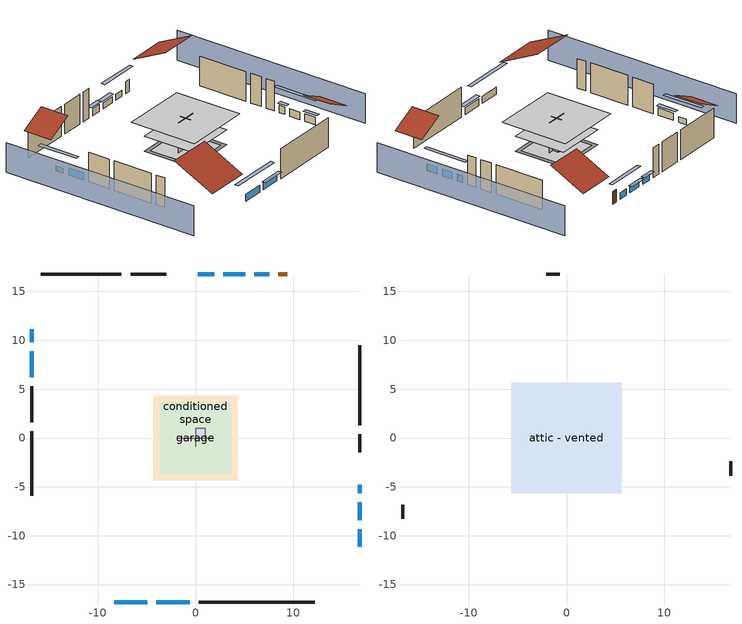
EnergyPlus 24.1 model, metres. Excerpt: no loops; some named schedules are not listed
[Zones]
air source heat pump airloop ret air zone
 floor adiabatic (AdiabaticConst): 0,0 0,1 1,1 1,0 z0
 wall adiabatic (AdiabaticConst): 0,1 0,0 1,0 1,1 0,1 z0:1
 ceiling adiabatic (AdiabaticConst): 1,0 1,1 0,1 0,0 z1
conditioned space
 floor to garage (Floor1 construction): -3.66,-3.66 -3.66,3.66 3.66,3.66 3.66,-3.66 z0
 floor adiabatic (AdiabaticFloorConstruction): -4.31,-4.31 -4.31,4.31 4.31,4.31 4.31,-4.31 z2.44
 floor foundation (Slab2 construction): -4.31,-4.31 -4.31,4.31 4.31,4.31 4.31,-4.31 z0
 wall outside (AdiabaticWallConstruction 1): 9.41,16.79 8.49,16.79 z0:2.03
 wall outside (AdiabaticWallConstruction): -8.34,-16.79 -4.93,-16.79 / -4,-16.79 -0.59,-16.79 z0:1.16; 16.79,-11.12 16.79,-9.32 / -16.79,8.88 -16.79,6.2 / 16.79,-8.4 16.79,-6.6 z0:1.22; -16.79,11.13 -16.79,9.81 z0:0.85; 7.57,16.79 6.03,16.79 z0:1.04; 5.1,16.79 2.86,16.79 z0:1.01; 1.93,16.79 0.23,16.79 z0:1.13; 16.79,-5.67 16.79,-4.77 z0:1.19
 wall outside (Wall3 construction): 0.34,-16.79 12.21,-16.79 z0:4.88
 wall outside (Wall4 construction): -16.79,0.69 -16.79,-5.91 z0:4.88
 wall outside (Wall7 construction): -7.58,16.79 -15.86,16.79 z0:4.88
 wall outside (Wall8 construction): 16.79,1.29 16.79,9.5 z0:4.88
 wall to garage (Wall5 construction): 1.83,0 -1.83,0 z0:4.88
 wall to garage (Wall6 construction): 0,0.91 0,-0.91 z0:4.88
 window (WindowConstruction): -8.34,-16.79 -4.93,-16.79 z0:1.16
 window (WindowConstruction 9): 16.79,-11.12 16.79,-9.33 z0:1.22
 window (WindowConstruction 1): -4,-16.79 -0.59,-16.79 z0:1.16
 window (WindowConstruction 2): -16.79,11.12 -16.79,9.81 z0:0.85
 window (WindowConstruction 3): -16.79,8.88 -16.79,6.2 z0:1.22
 window (WindowConstruction 4): 7.57,16.79 6.03,16.79 z0:1.04
 window (WindowConstruction 5): 5.1,16.79 2.86,16.79 z0:1.01
 window (WindowConstruction 6): 1.93,16.79 0.23,16.79 z0:1.13
 window (WindowConstruction 7): 16.79,-8.4 16.79,-6.6 z0:1.22
 window (WindowConstruction 8): 16.79,-5.67 16.79,-4.77 z0:1.19
 door (Door): 9.41,16.79 8.49,16.79 z0:2.03
 ceiling adiabatic (AdiabaticFloorConstruction): 4.31,-4.31 4.31,4.31 -4.31,4.31 -4.31,-4.31 z2.44
garage
 floor foundation (Slab1 construction): -3.66,-3.66 -3.66,3.66 3.66,3.66 3.66,-3.66 z0
 wall outside (Wall1 construction): -16.79,5.27 -16.79,1.62 z0:4.88
 wall outside (Wall12 construction): 16.79,-1.47 16.79,0.36 z0:4.88
 wall outside (Wall2 construction): -3,16.79 -6.65,16.79 z0:4.88
attic - vented
 floor to conditioned space (Floor2 construction Reversed): -5.66,-5.66 -5.66,5.66 5.66,5.66 5.66,-5.66 z4.88
 wall outside (Wall10 construction): 16.79,-3.84 16.79,-2.4 z0:4.88
 wall outside (Wall11 construction): -0.7,16.79 -2.07,16.79 z0:4.88
 wall outside (Wall9 construction): -16.79,-6.84 -16.79,-8.28 z0:4.88
 roof outside (Roof1 construction): -9.27,-16.79,4.88 -9.27,-10.06,8.24 -16.79,-10.06,8.24 -16.79,-16.79,4.88
 roof outside (Roof2 construction): -16.79,12.05,4.88 -12.55,12.05,7 -12.55,16.79,7 -16.79,16.79,4.88
 roof outside (Roof3 construction): 16.79,-12.05,4.88 12.55,-12.05,7 12.55,-16.79,7 16.79,-16.79,4.88
 roof outside (Roof4 construction): 10.34,16.79,4.88 10.34,11.02,7.76 16.79,11.02,7.76 16.79,16.79,4.88
shading: -21.36,16.79 -21.36,-16.79 / 21.36,-16.79 21.36,16.79 z0:4.88; -2.19,-16.79 -11.08,-16.79 -11.08,-17.4 -2.19,-17.4 z3.9; 16.79,-9.02 16.79,-11.43 17.4,-11.43 17.4,-9.02 z1.52; -0.29,-16.79 -4.31,-16.79 -4.31,-17.4 -0.29,-17.4 z1.46; -16.79,7.06 -16.79,13.87 -17.4,13.87 -17.4,7.06 z3.6; -16.79,5.9 -16.79,9.18 -17.4,9.18 -17.4,5.9 z1.52; 3.29,16.79 10.31,16.79 10.31,17.4 3.29,17.4 z3.78; 2.55,16.79 5.41,16.79 5.41,17.4 2.55,17.4 z1.31; -0.07,16.79 2.23,16.79 2.23,17.4 -0.07,17.4 z1.43; 16.79,-3.85 16.79,-11.14 17.4,-11.14 17.4,-3.85 z3.96; 16.79,-4.47 16.79,-5.97 17.4,-5.97 17.4,-4.47 z1.49
[Building]
Building 1: Terrain=Suburbs
[Site:Location]
Mobile Downtown AP_AL: Latitude {deg}=30.633; Longitude {deg}=-88.067; Time Zone {hr}=-6; Elevation {m}=8
[Site:GroundTemperature:Shallow]
16.2974, 14.9797, 14.8742, 15.4995, 18.0096, 20.5081, 22.6741, 24.0462, 24.1628, 23.0468, 20.936, 18.5142
[Site:WaterMainsTemperature]
Calculation Method=Schedule; Temperature Schedule=mains temperature schedule
[Material] Roughness=Rough; Thermal Absorptance=0.9
Name | Thickness {m} | Conductivity {W/m-K} | Density {kg/m3} | Specific Heat {J/kg-K} | Solar Absorptance | Visible Absorptance
asphalt or fiberglass shingles | 0.00635 | 0.162714 | 1121.4 | 1465.45 | 0.85 | 0.85
brick veneer | 0.1016 | 0.793375 | 1762.2 | 795.53 | 0.85 | 0.85
ceiling loosefill ins | 0.169333 | 0.0480833 | 16.02 | 1046.75 | 0.7 | 0.7
ceiling stud and cavity | 0.1397 | 0.0824711 | 65.682 | 1177.47 | 0.7 | 0.7
concrete 4.0 in. | 0.1016 | 1.803125 | 2242.8 | 837.4 | 0.7 | 0.7
door material | 0.04445 | 0.0612267 | 512.64 | 1214.23 | 0.7 | 0.7
floor covering | 0.0127 | 0.0433444 | 54.468 | 1339.84 | 0.6 | 0.6
floor covering 1 | 0.0127 | 0.0450781 | 54.468 | 1339.84 | 0.9 | 0.9
floor rigid ins; wall rigid ins | 0.512978 | 0.029427 | 32.04 | 1214.23 | 0.7 | 0.7
floor stud and cavity | 0.1397 | 0.923637 | 92.3553 | 1139.71 | 0.7 | 0.7
floor stud and cavity 1 | 0.1397 | 1.75129 | 37.0049 | 1207.88 | 0.7 | 0.7
furniture material conditioned space 1; furniture material garage 1 | 0.1524 | 0.115458 | 640.8 | 1214.23 | 0.6 | 0.6
gypsum board | 0.0127 | 0.160291 | 801 | 837.4 | 0.6 | 0.6
osb sheathing 0.5 in. | 0.0127 | 0.115458 | 512.64 | 1214.23 | 0.6 | 0.6
osb sheathing 0.5 in. 1; osb sheathing 0.5 in. 2; osb sheathing 0.5 in. 3 | 0.0127 | 0.115458 | 512.64 | 1214.23 | 0.7 | 0.7
osb sheathing 0.75 in. | 0.01905 | 0.115458 | 512.64 | 1214.23 | 0.7 | 0.7
roof rigid ins | 0.00281632 | 0.029427 | 32.04 | 1214.23 | 0.7 | 0.7
wall stud and cavity | 0.1397 | 0.447971 | 139.0536 | 1170.24 | 0.6 | 0.6
wall stud and cavity 1 | 0.1397 | 0.0953452 | 139.0536 | 1170.24 | 0.7 | 0.7
wall stud and cavity 2 | 0.1397 | 0.0926261 | 139.0536 | 1170.24 | 0.7 | 0.7
wall stud and cavity 3 | 0.0889 | 0.380278 | 52.3479 | 1209.89 | 0.7 | 0.7
wall stud and cavity 4 | 0.0889 | 0.391764 | 83.0341 | 1211.67 | 0.7 | 0.7
wood siding; wood siding 1 | 0.0254 | 0.102417 | 544.68 | 1172.36 | 0.7 | 0.7
[Material:NoMass]
Adiabatic: Roughness=Rough; Thermal Resistance {m2-K/W}=176.1; Thermal Absorptance=0.9; Solar Absorptance=0.7; Visible Absorptance=0.7
[WindowMaterial:SimpleGlazingSystem]
WindowMaterial: U-Factor {W/m2-K}=1.64662; Solar Heat Gain Coefficient=0.26
[Construction]
AdiabaticConst: Adiabatic
AdiabaticFloorConstruction: floor stud and cavity 1, floor rigid ins, osb sheathing 0.75 in., floor covering
AdiabaticWallConstruction: wood siding, wall rigid ins, wall stud and cavity 3, gypsum board
AdiabaticWallConstruction 1: wood siding 1, wall rigid ins, wall stud and cavity 3, gypsum board
Door: door material
Floor1 construction: floor stud and cavity, osb sheathing 0.75 in., floor covering
Floor2 construction Reversed: gypsum board, ceiling stud and cavity, ceiling loosefill ins
furniture construction conditioned space 1: furniture material conditioned space 1
furniture construction garage 1: furniture material garage 1
PartitionWallConstruction: gypsum board, wall stud and cavity 4, gypsum board
Roof1 construction; Roof2 construction; Roof3 construction; Roof4 construction: asphalt or fiberglass shingles, roof rigid ins, osb sheathing 0.5 in.
Slab1 construction: concrete 4.0 in.
Slab2 construction: concrete 4.0 in., floor covering 1
Wall1 construction; Wall2 construction: brick veneer, osb sheathing 0.5 in. 1, wall stud and cavity
Wall10 construction; Wall11 construction; Wall12 construction; Wall9 construction: brick veneer, osb sheathing 0.5 in. 3, wall stud and cavity
Wall3 construction; Wall4 construction: brick veneer, osb sheathing 0.5 in. 1, wall stud and cavity 1, gypsum board
Wall5 construction: osb sheathing 0.5 in. 2, wall stud and cavity 2, gypsum board
Wall6 construction: osb sheathing 0.5 in. 3, wall stud and cavity 2, gypsum board
Wall7 construction; Wall8 construction: brick veneer, osb sheathing 0.5 in. 3, wall stud and cavity 1, gypsum board
WindowConstruction; WindowConstruction 1; WindowConstruction 2; WindowConstruction 3; WindowConstruction 4; WindowConstruction 5; WindowConstruction 6; WindowConstruction 7; WindowConstruction 8; WindowConstruction 9: WindowMaterial
[Zone] Multiplier=1
Name | Volume {m3} | Part of Total Floor Area
air source heat pump airloop ret air zone | 1 | No
attic - vented | 107.906 | Yes
conditioned space | 493.619 | Yes
garage | 130.484 | Yes
[Space]
Name | Zone | Space Type | Volume {m3}
air source heat pump airloop ret air space | air source heat pump airloop ret air zone | Plenum Space Type
attic - vented 1 | attic - vented |  | 107.906
conditioned space 1 | conditioned space |  | 493.619
garage 1 | garage |  | 130.484
[SpaceList]
Plenum Space Type: air source heat pump airloop ret air space
[OtherEquipment] Design Level Calculation Method=EquipmentLevel
Name | Fuel Type | Zone or ZoneList or Space or SpaceList | Schedule | Design Level {W} | Fraction Latent | Fraction Radiant | Fraction Lost
air_source_heat_pump_airloop_0_RetCondToRP equip; air_source_heat_pump_airloop_0_RetSensLkToRP equip | None | air source heat pump airloop ret air space | Always On Discrete | 0 | 0 | 0 | 0
air_source_heat_pump_airloop_0_RetLatLkToRP equip | None | air source heat pump airloop ret air space | Always On Discrete | 0 | 1 | 0 | 0
air_source_heat_pump_airloop_0_RetCondToDZ equip; air_source_heat_pump_airloop_0_SupCondToDZ equip; air_source_heat_pump_airloop_0_SupSensLkToDZ equip | None | attic - vented 1 | Always On Discrete | 0 | 0 | 0 | 0
air_source_heat_pump_airloop_0_SupLatLkToDZ equip | None | attic - vented 1 | Always On Discrete | 0 | 1 | 0 | 0
air_source_heat_pump_airloop_0_SupCondToLv equip; air_source_heat_pump_airloop_0_SupSensLkToCond equip; mech vent house fan sensible load equip | None | conditioned space 1 | Always On Discrete | 0 | 0 | 0 | 0
air_source_heat_pump_airloop_0_SupLatLkToCond equip; mech vent house fan latent load equip | None | conditioned space 1 | Always On Discrete | 0 | 1 | 0 | 0
general water use latent | None | conditioned space 1 | general water use schedule | 44.1266 | 1 | 0 | 0
general water use sensible | None | conditioned space 1 | general water use schedule | -43.4886 | 0 | 0.6 | 0
water heater energy adjustment1 | Electricity | garage 1 | Always On Discrete | 0.01 | 0 | 0 | 1
[ZoneInfiltration:DesignFlowRate] Schedule=Always On Discrete; Design Flow Rate Calculation Method=Flow/Zone; Design Flow Rate {m3/s}=0
Name | Zone or ZoneList or Space or SpaceList
attic_vented 1 duct leakage imbalance infil flow | attic - vented 1
infil flow; natural vent flow; whole house fan flow | conditioned space 1
[ZoneInfiltration:EffectiveLeakageArea] Schedule=Always On Discrete
Name | Zone or Space | Effective Air Leakage Area {cm2} | Stack Coefficient | Wind Coefficient
infil|attic - vented 1 | attic - vented 1 | 4265.37 | 0.000573041 | 4.49273e-05
infil|garage 1 | garage 1 | 407.755 | 0.000258295 | 6.19542e-05
[ZoneMixing] Schedule=Always On Continuous; Design Flow Rate Calculation Method=Flow/Zone; Design Flow Rate {m3/s}=0
Name | Zone or Space | Source Zone or Space
air_source_heat_pump_airloop_0_ZoneMixCondToDZ mix; whole house fan mix | attic - vented | conditioned space
air_source_heat_pump_airloop_0_ZoneMixDZToCond mix | conditioned space | attic - vented
[SurfaceProperty:ExposedFoundationPerimeter] Exposed Perimeter Calculation Method=TotalExposedPerimeter
Name | Total Exposed Perimeter {m}
Slab2 | 31.02864
Slab1 | 18.288
[SurfaceProperty:IncidentSolarMultiplier] Incident Solar Multiplier=1; Incident Solar Multiplier Schedule=trans schedule winter=0.85 summer=0.7
Window1; Window10; Window2; Window3; Window4; Window5; Window6; Window7; Window8; Window9
[InternalMass]
Name | Construction | Zone or ZoneList | Space or SpaceList | Surface Area {m2}
furniture mass conditioned space 1 | furniture construction conditioned space 1 | conditioned space | conditioned space 1 | 80.9743
partition wall mass | PartitionWallConstruction | conditioned space | conditioned space 1 | 202.436
furniture mass garage 1 | furniture construction garage 1 | garage | garage 1 | 5.35122
[Lights] Design Level Calculation Method=LightingLevel; Return Air Fraction=0; Fraction Radiant=0.6; Fraction Visible=0.2; Fraction Replaceable=1
Name | Zone or ZoneList or Space or SpaceList | Schedule | Lighting Level {W}
interior lighting | conditioned space 1 | lighting_interior | 1093.1
garage lighting | garage 1 | lighting_garage | 46.3452
[People]
occupants: Zone or ZoneList or Space or SpaceList=conditioned space 1; Number of People Schedule=occupants; Number of People Calculation Method=People; Number of People=2; Fraction Radiant=0.314171; Sensible Heat Fraction=0.56303; Activity Level Schedule=occupants activity schedule; Carbon Dioxide Generation Rate {m3/s-W}=0; Enable ASHRAE 55 Comfort Warnings=No; Mean Radiant Temperature Calculation Type=EnclosureAveraged
[ElectricEquipment] Zone or ZoneList or Space or SpaceList=conditioned space 1; Design Level Calculation Method=EquipmentLevel
Name | Schedule | Design Level {W} | Fraction Latent | Fraction Radiant | Fraction Lost
ceiling fan | ceiling_fan | 26.308 | 0 | 0.558 | 0
clothes dryer | clothes_dryer | 1719.57 | 0.015 | 0.081 | 0.85
clothes washer | clothes_washer | 134.194 | 0.03 | 0.162 | 0.7
cooking range | cooking_range | 1616.3 | 0.08 | 0.432 | 0.2
dishwasher | dishwasher | 342.524 | 0.3 | 0.18 | 0.4
fridge | fridge schedule | 43.7215 | 0 | 0.6 | 0
mech vent bath fan 0 | mech vent bath fan 0 schedule | 30 | 0 | 0 | 1
mech vent house fan | mech vent house fan schedule | 0 | 0 | 0 | 1
mech vent house fan cfis | mech vent house fan cfis schedule | 0 | 0 | 0 | 0
mech vent range fan 0 | mech vent range fan 0 schedule | 30 | 0 | 0 | 1
misc plug loads | plug_loads_other | 404.656 | 0.021 | 0.558 | 0.049
misc tv | plug_loads_tv | 464.749 | 0 | 0.6 | 0
whole house fan | Always On Discrete | 0 | 0 | 0 | 1
[AirLoopHVAC:ReturnPlenum]
Air Loop HVAC Return Plenum 1: Zone=air source heat pump airloop ret air zone
[Foundation:Kiva] Wall Height Above Grade {m}=0.1016; Wall Depth Below Slab {m}=0.2032
Name | Initial Indoor Air Temperature {C}
Foundation Kiva 1 | 18.3946
Foundation Kiva 2 | 22.6334
[Foundation:Kiva:Settings]
Soil Conductivity {W/m-K}=1.9041; Soil Density {kg/m3}=1842.3; Soil Specific Heat {J/kg-K}=418.7; Ground Solar Absorptivity=0.9; Ground Thermal Absorptivity=0.9; Ground Surface Roughness {m}=0.03; Far-Field Width {m}=40; Deep-Ground Boundary Condition=ZeroFlux; Deep-Ground Depth {m}=40; Minimum Cell Dimension {m}=0.2; Maximum Cell Growth Coefficient=3; Simulation Timestep=Timestep
[Exterior:Lights]
exterior lighting: Schedule=exterior lighting schedule; Design Level {W}=48.0871
[EnergyManagementSystem:Sensor] Output:Variable or Output:Meter Index Key=attic - vented
Name | Output:Variable or Output:Meter
air_source_heat_pump_airloop_0_DZ_T_s | Zone Air Temperature
air_source_heat_pump_airloop_0_DZ_W_s | Zone Mean Air Humidity Ratio
[Schedule:Constant]
Name | Hourly Value
Always On Discrete; Always On Continuous; mech vent house fan schedule; mech vent house fan cfis schedule | 1
occupants activity schedule | 117.228
fridge schedule | 0
[Schedule:Day:Interval]
trans schedule winter=0.85 summer=0.7 allday1; trans schedule winter=0.85 summer=0.7 allday335: No, 24:00, 0.85
trans schedule winter=0.85 summer=0.7 allday91: No, 24:00, 0.7
trans schedule winter=0.85 summer=0.7 default day; mech vent bath fan 0 schedule default day; mech vent range fan 0 schedule default day; general water use schedule default day; exterior lighting schedule default day: No, 24:00, 0
mech vent bath fan 0 schedule allday1: No, 22:00, 0, 23:00, 1, 24:00, 0
mech vent range fan 0 schedule allday1: No, 17:00, 0, 18:00, 1, 24:00, 0
general water use schedule allday1: No, 01:00, 0.315068, 03:00, 0.287671, 04:00, 0.342466, 05:00, 0.369863, 06:00, 0.520548, 07:00, 0.60274, 08:00, 0.534247, 10:00, 0.506849, 11:00, 0.465753, 14:00, 0.479452, 15:00, 0.534247, 16:00, 0.589041, 17:00, 0.69863, 18:00, 0.876712, 19:00, 0.890411, 20:00, 0.986301, 21:00, 1, 22:00, 0.863014, 23:00, 0.616438, 24:00, 0.465753
exterior lighting schedule allday1: No, 01:00, 0.566667, 03:00, 0.524167, 05:00, 0.495833, 06:00, 0.5525, 07:00, 0.623333, 08:00, 0.580833, 09:00, 0.439167, 10:00, 0.354167, 12:00, 0.34, 13:00, 0.354167, 14:00, 0.396667, 15:00, 0.425, 16:00, 0.495833, 17:00, 0.623333, 18:00, 0.793333, 19:00, 0.906667, 20:00, 0.963333, 21:00, 0.991667, 22:00, 0.920833, 23:00, 0.793333, 24:00, 0.665833
exterior lighting schedule allday2: No, 01:00, 0.528571, 03:00, 0.488929, 05:00, 0.4625, 06:00, 0.515357, 07:00, 0.581429, 08:00, 0.541786, 09:00, 0.409643, 10:00, 0.330357, 12:00, 0.317143, 13:00, 0.330357, 14:00, 0.37, 15:00, 0.396429, 16:00, 0.4625, 17:00, 0.581429, 18:00, 0.74, 19:00, 0.845714, 20:00, 0.898571, 21:00, 0.925, 22:00, 0.858929, 23:00, 0.74, 24:00, 0.621071
exterior lighting schedule allday3: No, 01:00, 0.485714, 03:00, 0.449286, 05:00, 0.425, 06:00, 0.473571, 07:00, 0.534286, 08:00, 0.497857, 09:00, 0.376429, 10:00, 0.303571, 12:00, 0.291429, 13:00, 0.303571, 14:00, 0.34, 15:00, 0.364286, 16:00, 0.425, 17:00, 0.534286, 18:00, 0.68, 19:00, 0.777143, 20:00, 0.825714, 21:00, 0.85, 22:00, 0.789286, 23:00, 0.68, 24:00, 0.570714
exterior lighting schedule allday4: No, 01:00, 0.442857, 03:00, 0.409643, 05:00, 0.3875, 06:00, 0.431786, 07:00, 0.487143, 08:00, 0.453929, 09:00, 0.343214, 10:00, 0.276786, 12:00, 0.265714, 13:00, 0.276786, 14:00, 0.31, 15:00, 0.332143, 16:00, 0.3875, 17:00, 0.487143, 18:00, 0.62, 19:00, 0.708571, 20:00, 0.752857, 21:00, 0.775, 22:00, 0.719643, 23:00, 0.62, 24:00, 0.520357
exterior lighting schedule allday5: No, 01:00, 0.4, 03:00, 0.37, 05:00, 0.35, 06:00, 0.39, 07:00, 0.44, 08:00, 0.41, 09:00, 0.31, 10:00, 0.25, 12:00, 0.24, 13:00, 0.25, 14:00, 0.28, 15:00, 0.3, 16:00, 0.35, 17:00, 0.44, 18:00, 0.56, 19:00, 0.64, 20:00, 0.68, 21:00, 0.7, 22:00, 0.65, 23:00, 0.56, 24:00, 0.47
exterior lighting schedule allday6: No, 01:00, 0.380952, 03:00, 0.352381, 05:00, 0.333333, 06:00, 0.371429, 07:00, 0.419048, 08:00, 0.390476, 09:00, 0.295238, 10:00, 0.238095, 12:00, 0.228571, 13:00, 0.238095, 14:00, 0.266667, 15:00, 0.285714, 16:00, 0.333333, 17:00, 0.419048, 18:00, 0.533333, 19:00, 0.609524, 20:00, 0.647619, 21:00, 0.666667, 22:00, 0.619048, 23:00, 0.533333, 24:00, 0.447619
exterior lighting schedule allday7: No, 01:00, 0.390476, 03:00, 0.36119, 05:00, 0.341667, 06:00, 0.380714, 07:00, 0.429524, 08:00, 0.400238, 09:00, 0.302619, 10:00, 0.244048, 12:00, 0.234286, 13:00, 0.244048, 14:00, 0.273333, 15:00, 0.292857, 16:00, 0.341667, 17:00, 0.429524, 18:00, 0.546667, 19:00, 0.624762, 20:00, 0.66381, 21:00, 0.683333, 22:00, 0.634524, 23:00, 0.546667, 24:00, 0.45881
exterior lighting schedule allday8: No, 01:00, 0.419048, 03:00, 0.387619, 05:00, 0.366667, 06:00, 0.408571, 07:00, 0.460952, 08:00, 0.429524, 09:00, 0.324762, 10:00, 0.261905, 12:00, 0.251429, 13:00, 0.261905, 14:00, 0.293333, 15:00, 0.314286, 16:00, 0.366667, 17:00, 0.460952, 18:00, 0.586667, 19:00, 0.670476, 20:00, 0.712381, 21:00, 0.733333, 22:00, 0.680952, 23:00, 0.586667, 24:00, 0.492381
[Schedule:Week:Daily]
trans schedule winter=0.85 summer=0.7 Week Rule - Jan1-Mar31: trans schedule winter=0.85 summer=0.7 allday1, trans schedule winter=0.85 summer=0.7 allday1, trans schedule winter=0.85 summer=0.7 allday1, trans schedule winter=0.85 summer=0.7 allday1, trans schedule winter=0.85 summer=0.7 allday1, trans schedule winter=0.85 summer=0.7 allday1, trans schedule winter=0.85 summer=0.7 allday1, trans schedule winter=0.85 summer=0.7 default day, trans schedule winter=0.85 summer=0.7 default day, trans schedule winter=0.85 summer=0.7 default day, trans schedule winter=0.85 summer=0.7 default day, trans schedule winter=0.85 summer=0.7 default day
trans schedule winter=0.85 summer=0.7 Week Rule - Apr1-Nov24: trans schedule winter=0.85 summer=0.7 allday91, trans schedule winter=0.85 summer=0.7 allday91, trans schedule winter=0.85 summer=0.7 allday91, trans schedule winter=0.85 summer=0.7 allday91, trans schedule winter=0.85 summer=0.7 allday91, trans schedule winter=0.85 summer=0.7 allday91, trans schedule winter=0.85 summer=0.7 allday91, trans schedule winter=0.85 summer=0.7 default day, trans schedule winter=0.85 summer=0.7 default day, trans schedule winter=0.85 summer=0.7 default day, trans schedule winter=0.85 summer=0.7 default day, trans schedule winter=0.85 summer=0.7 default day
trans schedule winter=0.85 summer=0.7 Week Rule - Nov25-Dec1: trans schedule winter=0.85 summer=0.7 allday91, trans schedule winter=0.85 summer=0.7 allday91, trans schedule winter=0.85 summer=0.7 allday91, trans schedule winter=0.85 summer=0.7 allday91, trans schedule winter=0.85 summer=0.7 allday91, trans schedule winter=0.85 summer=0.7 allday91, trans schedule winter=0.85 summer=0.7 allday335, trans schedule winter=0.85 summer=0.7 default day, trans schedule winter=0.85 summer=0.7 default day, trans schedule winter=0.85 summer=0.7 default day, trans schedule winter=0.85 summer=0.7 default day, trans schedule winter=0.85 summer=0.7 default day
trans schedule winter=0.85 summer=0.7 Week Rule - Dec2-Dec31: trans schedule winter=0.85 summer=0.7 allday335, trans schedule winter=0.85 summer=0.7 allday335, trans schedule winter=0.85 summer=0.7 allday335, trans schedule winter=0.85 summer=0.7 allday335, trans schedule winter=0.85 summer=0.7 allday335, trans schedule winter=0.85 summer=0.7 allday335, trans schedule winter=0.85 summer=0.7 allday335, trans schedule winter=0.85 summer=0.7 default day, trans schedule winter=0.85 summer=0.7 default day, trans schedule winter=0.85 summer=0.7 default day, trans schedule winter=0.85 summer=0.7 default day, trans schedule winter=0.85 summer=0.7 default day
mech vent bath fan 0 schedule Week Rule - Jan1-Dec31: mech vent bath fan 0 schedule allday1, mech vent bath fan 0 schedule allday1, mech vent bath fan 0 schedule allday1, mech vent bath fan 0 schedule allday1, mech vent bath fan 0 schedule allday1, mech vent bath fan 0 schedule allday1, mech vent bath fan 0 schedule allday1, mech vent bath fan 0 schedule default day, mech vent bath fan 0 schedule default day, mech vent bath fan 0 schedule default day, mech vent bath fan 0 schedule default day, mech vent bath fan 0 schedule default day
mech vent range fan 0 schedule Week Rule - Jan1-Dec31: mech vent range fan 0 schedule allday1, mech vent range fan 0 schedule allday1, mech vent range fan 0 schedule allday1, mech vent range fan 0 schedule allday1, mech vent range fan 0 schedule allday1, mech vent range fan 0 schedule allday1, mech vent range fan 0 schedule allday1, mech vent range fan 0 schedule default day, mech vent range fan 0 schedule default day, mech vent range fan 0 schedule default day, mech vent range fan 0 schedule default day, mech vent range fan 0 schedule default day
general water use schedule Week Rule - Jan1-Dec31: general water use schedule allday1, general water use schedule allday1, general water use schedule allday1, general water use schedule allday1, general water use schedule allday1, general water use schedule allday1, general water use schedule allday1, general water use schedule default day, general water use schedule default day, general water use schedule default day, general water use schedule default day, general water use schedule default day
exterior lighting schedule Week Rule - Jan1-Jan27: exterior lighting schedule allday1, exterior lighting schedule allday1, exterior lighting schedule allday1, exterior lighting schedule allday1, exterior lighting schedule allday1, exterior lighting schedule allday1, exterior lighting schedule allday1, exterior lighting schedule default day, exterior lighting schedule default day, exterior lighting schedule default day, exterior lighting schedule default day, exterior lighting schedule default day
exterior lighting schedule Week Rule - Jan28-Feb3: exterior lighting schedule allday1, exterior lighting schedule allday1, exterior lighting schedule allday1, exterior lighting schedule allday1, exterior lighting schedule allday2, exterior lighting schedule allday2, exterior lighting schedule allday2, exterior lighting schedule default day, exterior lighting schedule default day, exterior lighting schedule default day, exterior lighting schedule default day, exterior lighting schedule default day
exterior lighting schedule Week Rule - Feb4-Feb24: exterior lighting schedule allday2, exterior lighting schedule allday2, exterior lighting schedule allday2, exterior lighting schedule allday2, exterior lighting schedule allday2, exterior lighting schedule allday2, exterior lighting schedule allday2, exterior lighting schedule default day, exterior lighting schedule default day, exterior lighting schedule default day, exterior lighting schedule default day, exterior lighting schedule default day
exterior lighting schedule Week Rule - Feb25-Mar3: exterior lighting schedule allday2, exterior lighting schedule allday2, exterior lighting schedule allday2, exterior lighting schedule allday2, exterior lighting schedule allday3, exterior lighting schedule allday3, exterior lighting schedule allday3, exterior lighting schedule default day, exterior lighting schedule default day, exterior lighting schedule default day, exterior lighting schedule default day, exterior lighting schedule default day
exterior lighting schedule Week Rule - Mar4-Mar31: exterior lighting schedule allday3, exterior lighting schedule allday3, exterior lighting schedule allday3, exterior lighting schedule allday3, exterior lighting schedule allday3, exterior lighting schedule allday3, exterior lighting schedule allday3, exterior lighting schedule default day, exterior lighting schedule default day, exterior lighting schedule default day, exterior lighting schedule default day, exterior lighting schedule default day
exterior lighting schedule Week Rule - Apr1-Apr28: exterior lighting schedule allday4, exterior lighting schedule allday4, exterior lighting schedule allday4, exterior lighting schedule allday4, exterior lighting schedule allday4, exterior lighting schedule allday4, exterior lighting schedule allday4, exterior lighting schedule default day, exterior lighting schedule default day, exterior lighting schedule default day, exterior lighting schedule default day, exterior lighting schedule default day
exterior lighting schedule Week Rule - Apr29-May5: exterior lighting schedule allday4, exterior lighting schedule allday4, exterior lighting schedule allday5, exterior lighting schedule allday5, exterior lighting schedule allday5, exterior lighting schedule allday5, exterior lighting schedule allday5, exterior lighting schedule default day, exterior lighting schedule default day, exterior lighting schedule default day, exterior lighting schedule default day, exterior lighting schedule default day
exterior lighting schedule Week Rule - May6-May26: exterior lighting schedule allday5, exterior lighting schedule allday5, exterior lighting schedule allday5, exterior lighting schedule allday5, exterior lighting schedule allday5, exterior lighting schedule allday5, exterior lighting schedule allday5, exterior lighting schedule default day, exterior lighting schedule default day, exterior lighting schedule default day, exterior lighting schedule default day, exterior lighting schedule default day
exterior lighting schedule Week Rule - May27-Jun2: exterior lighting schedule allday5, exterior lighting schedule allday5, exterior lighting schedule allday5, exterior lighting schedule allday5, exterior lighting schedule allday5, exterior lighting schedule allday6, exterior lighting schedule allday6, exterior lighting schedule default day, exterior lighting schedule default day, exterior lighting schedule default day, exterior lighting schedule default day, exterior lighting schedule default day
exterior lighting schedule Week Rule - Jun3-Jun30: exterior lighting schedule allday6, exterior lighting schedule allday6, exterior lighting schedule allday6, exterior lighting schedule allday6, exterior lighting schedule allday6, exterior lighting schedule allday6, exterior lighting schedule allday6, exterior lighting schedule default day, exterior lighting schedule default day, exterior lighting schedule default day, exterior lighting schedule default day, exterior lighting schedule default day
exterior lighting schedule Week Rule - Jul1-Jul28: exterior lighting schedule allday7, exterior lighting schedule allday7, exterior lighting schedule allday7, exterior lighting schedule allday7, exterior lighting schedule allday7, exterior lighting schedule allday7, exterior lighting schedule allday7, exterior lighting schedule default day, exterior lighting schedule default day, exterior lighting schedule default day, exterior lighting schedule default day, exterior lighting schedule default day
exterior lighting schedule Week Rule - Jul29-Aug4: exterior lighting schedule allday7, exterior lighting schedule allday7, exterior lighting schedule allday7, exterior lighting schedule allday8, exterior lighting schedule allday8, exterior lighting schedule allday8, exterior lighting schedule allday8, exterior lighting schedule default day, exterior lighting schedule default day, exterior lighting schedule default day, exterior lighting schedule default day, exterior lighting schedule default day
exterior lighting schedule Week Rule - Aug5-Aug25: exterior lighting schedule allday8, exterior lighting schedule allday8, exterior lighting schedule allday8, exterior lighting schedule allday8, exterior lighting schedule allday8, exterior lighting schedule allday8, exterior lighting schedule allday8, exterior lighting schedule default day, exterior lighting schedule default day, exterior lighting schedule default day, exterior lighting schedule default day, exterior lighting schedule default day
exterior lighting schedule Week Rule - Aug26-Sep1: exterior lighting schedule allday8, exterior lighting schedule allday8, exterior lighting schedule allday8, exterior lighting schedule allday8, exterior lighting schedule allday8, exterior lighting schedule allday8, exterior lighting schedule allday9, exterior lighting schedule default day, exterior lighting schedule default day, exterior lighting schedule default day, exterior lighting schedule default day, exterior lighting schedule default day
exterior lighting schedule Week Rule - Sep2-Sep29: exterior lighting schedule allday9, exterior lighting schedule allday9, exterior lighting schedule allday9, exterior lighting schedule allday9, exterior lighting schedule allday9, exterior lighting schedule allday9, exterior lighting schedule allday9, exterior lighting schedule default day, exterior lighting schedule default day, exterior lighting schedule default day, exterior lighting schedule default day, exterior lighting schedule default day
exterior lighting schedule Week Rule - Sep30-Oct6: exterior lighting schedule allday9, exterior lighting schedule allday10, exterior lighting schedule allday10, exterior lighting schedule allday10, exterior lighting schedule allday10, exterior lighting schedule allday10, exterior lighting schedule allday10, exterior lighting schedule default day, exterior lighting schedule default day, exterior lighting schedule default day, exterior lighting schedule default day, exterior lighting schedule default day
exterior lighting schedule Week Rule - Oct7-Oct27: exterior lighting schedule allday10, exterior lighting schedule allday10, exterior lighting schedule allday10, exterior lighting schedule allday10, exterior lighting schedule allday10, exterior lighting schedule allday10, exterior lighting schedule allday10, exterior lighting schedule default day, exterior lighting schedule default day, exterior lighting schedule default day, exterior lighting schedule default day, exterior lighting schedule default day
exterior lighting schedule Week Rule - Oct28-Nov3: exterior lighting schedule allday10, exterior lighting schedule allday10, exterior lighting schedule allday10, exterior lighting schedule allday10, exterior lighting schedule allday11, exterior lighting schedule allday11, exterior lighting schedule allday11, exterior lighting schedule default day, exterior lighting schedule default day, exterior lighting schedule default day, exterior lighting schedule default day, exterior lighting schedule default day
exterior lighting schedule Week Rule - Nov4-Nov24: exterior lighting schedule allday11, exterior lighting schedule allday11, exterior lighting schedule allday11, exterior lighting schedule allday11, exterior lighting schedule allday11, exterior lighting schedule allday11, exterior lighting schedule allday11, exterior lighting schedule default day, exterior lighting schedule default day, exterior lighting schedule default day, exterior lighting schedule default day, exterior lighting schedule default day
exterior lighting schedule Week Rule - Nov25-Dec1: exterior lighting schedule allday11, exterior lighting schedule allday11, exterior lighting schedule allday11, exterior lighting schedule allday11, exterior lighting schedule allday11, exterior lighting schedule allday11, exterior lighting schedule allday12, exterior lighting schedule default day, exterior lighting schedule default day, exterior lighting schedule default day, exterior lighting schedule default day, exterior lighting schedule default day
exterior lighting schedule Week Rule - Dec2-Dec31: exterior lighting schedule allday12, exterior lighting schedule allday12, exterior lighting schedule allday12, exterior lighting schedule allday12, exterior lighting schedule allday12, exterior lighting schedule allday12, exterior lighting schedule allday12, exterior lighting schedule default day, exterior lighting schedule default day, exterior lighting schedule default day, exterior lighting schedule default day, exterior lighting schedule default day
[Schedule:Year]
trans schedule winter=0.85 summer=0.7: trans schedule winter=0.85 summer=0.7 Week Rule - Jan1-Mar31, 1, 1, 3, 31, trans schedule winter=0.85 summer=0.7 Week Rule - Apr1-Nov24, 4, 1, 11, 24, trans schedule winter=0.85 summer=0.7 Week Rule - Nov25-Dec1, 11, 25, 12, 1, trans schedule winter=0.85 summer=0.7 Week Rule - Dec2-Dec31, 12, 2, 12, 31
mech vent bath fan 0 schedule: mech vent bath fan 0 schedule Week Rule - Jan1-Dec31, 1, 1, 12, 31
mech vent range fan 0 schedule: mech vent range fan 0 schedule Week Rule - Jan1-Dec31, 1, 1, 12, 31
general water use schedule: general water use schedule Week Rule - Jan1-Dec31, 1, 1, 12, 31
exterior lighting schedule: exterior lighting schedule Week Rule - Jan1-Jan27, 1, 1, 1, 27, exterior lighting schedule Week Rule - Jan28-Feb3, 1, 28, 2, 3, exterior lighting schedule Week Rule - Feb4-Feb24, 2, 4, 2, 24, exterior lighting schedule Week Rule - Feb25-Mar3, 2, 25, 3, 3, exterior lighting schedule Week Rule - Mar4-Mar31, 3, 4, 3, 31, exterior lighting schedule Week Rule - Apr1-Apr28, 4, 1, 4, 28, exterior lighting schedule Week Rule - Apr29-May5, 4, 29, 5, 5, exterior lighting schedule Week Rule - May6-May26, 5, 6, 5, 26, exterior lighting schedule Week Rule - May27-Jun2, 5, 27, 6, 2, exterior lighting schedule Week Rule - Jun3-Jun30, 6, 3, 6, 30, exterior lighting schedule Week Rule - Jul1-Jul28, 7, 1, 7, 28, exterior lighting schedule Week Rule - Jul29-Aug4, 7, 29, 8, 4, exterior lighting schedule Week Rule - Aug5-Aug25, 8, 5, 8, 25, exterior lighting schedule Week Rule - Aug26-Sep1, 8, 26, 9, 1, exterior lighting schedule Week Rule - Sep2-Sep29, 9, 2, 9, 29, exterior lighting schedule Week Rule - Sep30-Oct6, 9, 30, 10, 6, exterior lighting schedule Week Rule - Oct7-Oct27, 10, 7, 10, 27, exterior lighting schedule Week Rule - Oct28-Nov3, 10, 28, 11, 3, exterior lighting schedule Week Rule - Nov4-Nov24, 11, 4, 11, 24, exterior lighting schedule Week Rule - Nov25-Dec1, 11, 25, 12, 1, exterior lighting schedule Week Rule - Dec2-Dec31, 12, 2, 12, 31
[Schedule:File] File=in.schedules.csv; Rows to Skip at Top=1; Number of Hours of Data=8760; Column Separator=Comma; Interpolate to Timestep=No; Minutes per Item=60; Adjust Schedule for Daylight Savings=Yes
Name | Column Number
lighting_interior | 2
occupants | 1
ceiling_fan | 8
clothes_dryer | 7
clothes_washer | 6
cooking_range | 4
dishwasher | 5
plug_loads_other | 9
plug_loads_tv | 10
lighting_garage | 3
[Schedule:Compact]
mains temperature schedule: Through: 01/01, For: AllDays, Until: 24:00, 17.8089, Through: 01/02, For: AllDays, Until: 24:00, 17.7694, Through: 01/03, For: AllDays, Until: 24:00, 17.7311, Through: 01/04, For: AllDays, Until: 24:00, 17.6939, Through: 01/05, For: AllDays, Until: 24:00, 17.6589, Through: 01/06, For: AllDays, Until: 24:00, 17.6244, Through: 01/07, For: AllDays, Until: 24:00, 17.5922, Through: 01/08, For: AllDays, Until: 24:00, 17.5611, Through: 01/09, For: AllDays, Until: 24:00, 17.5317, Through: 01/10, For: AllDays, Until: 24:00, 17.5039, Through: 01/11, For: AllDays, Until: 24:00, 17.4778, Through: 01/12, For: AllDays, Until: 24:00, 17.4528, Through: 01/13, For: AllDays, Until: 24:00, 17.4294, Through: 01/14, For: AllDays, Until: 24:00, 17.4078, Through: 01/15, For: AllDays, Until: 24:00, 17.3878, Through: 01/16, For: AllDays, Until: 24:00, 17.3689, Through: 01/17, For: AllDays, Until: 24:00, 17.3522, Through: 01/18, For: AllDays, Until: 24:00, 17.3367, Through: 01/19, For: AllDays, Until: 24:00, 17.3228, Through: 01/20, For: AllDays, Until: 24:00, 17.3106, Through: 01/21, For: AllDays, Until: 24:00, 17.3, Through: 01/22, For: AllDays, Until: 24:00, 17.2906, Through: 01/23, For: AllDays, Until: 24:00, 17.2833, Through: 01/24, For: AllDays, Until: 24:00, 17.2772, Through: 01/25, For: AllDays, Until: 24:00, 17.2733, Through: 01/26, For: AllDays, Until: 24:00, 17.2706, Through: 01/27, For: AllDays, Until: 24:00, 17.2694, Through: 01/28, For: AllDays, Until: 24:00, 17.27, Through: 01/29, For: AllDays, Until: 24:00, 17.2722, Through: 01/30, For: AllDays, Until: 24:00, 17.2756, Through: 01/31, For: AllDays, Until: 24:00, 17.2811, Through: 02/01, For: AllDays, Until: 24:00, 17.2878, Through: 02/02, For: AllDays, Until: 24:00, 17.2967, Through: 02/03, For: AllDays, Until: 24:00, 17.3067, Through: 02/04, For: AllDays, Until: 24:00, 17.3183, Through: 02/05, For: AllDays, Until: 24:00, 17.3317, Through: 02/06, For: AllDays, Until: 24:00, 17.3467, Through: 02/07, For: AllDays, Until: 24:00, 17.3628, Through: 02/08, For: AllDays, Until: 24:00, 17.3811, Through: 02/09, For: AllDays, Until: 24:00, 17.4006, Through: 02/10, For: AllDays, Until: 24:00, 17.4217, Through: 02/11, For: AllDays, Until: 24:00, 17.4444, Through: 02/12, For: AllDays, Until: 24:00, 17.4689, Through: 02/13, For: AllDays, Until: 24:00, 17.4944, Through: 02/14, For: AllDays, Until: 24:00, 17.5222, Through: 02/15, For: AllDays, Until: 24:00, 17.5511, Through: 02/16, For: AllDays, Until: 24:00, 17.5811, Through: 02/17, For: AllDays, Until: 24:00, 17.6133, Through: 02/18, For: AllDays, Until: 24:00, 17.6467, Through: 02/19, For: AllDays, Until: 24:00, 17.6817, Through: 02/20, For: AllDays, Until: 24:00, 17.7178, Through: 02/21, For: AllDays, Until: 24:00, 17.7556, Through: 02/22, For: AllDays, Until: 24:00, 17.795, Through: 02/23, For: AllDays, Until: 24:00, 17.8361, Through: 02/24, For: AllDays, Until: 24:00, 17.8783, Through: 02/25, For: AllDays, Until: 24:00, 17.9217, Through: 02/26, For: AllDays, Until: 24:00, 17.9667, Through: 02/27, For: AllDays, Until: 24:00, 18.0133, Through: 02/28, For: AllDays, Until: 24:00, 18.0611, Through: 03/01, For: AllDays, Until: 24:00, 18.11, Through: 03/02, For: AllDays, Until: 24:00, 18.1606, Through: 03/03, For: AllDays, Until: 24:00, 18.2128, Through: 03/04, For: AllDays, Until: 24:00, 18.2656, Through: 03/05, For: AllDays, Until: 24:00, 18.32, Through: 03/06, For: AllDays, Until: 24:00, 18.3761, Through: 03/07, For: AllDays, Until: 24:00, 18.4333, Through: 03/08, For: AllDays, Until: 24:00, 18.4917, Through: 03/09, For: AllDays, Until: 24:00, 18.5511, Through: 03/10, For: AllDays, Until: 24:00, 18.6117, Through: 03/11, For: AllDays, Until: 24:00, 18.6739, Through: 03/12, For: AllDays, Until: 24:00, 18.7367, Through: 03/13, For: AllDays, Until: 24:00, 18.8011, Through: 03/14, For: AllDays, Until: 24:00, 18.8667, Through: 03/15, For: AllDays, Until: 24:00, 18.9333, Through: 03/16, For: AllDays, Until: 24:00, 19.0011, Through: 03/17, For: AllDays, Until: 24:00, 19.07, Through: 03/18, For: AllDays, Until: 24:00, 19.14, Through: 03/19, For: AllDays, Until: 24:00, 19.2106, Through: 03/20, For: AllDays, Until: 24:00, 19.2828, Through: 03/21, For: AllDays, Until: 24:00, 19.3556, Through: 03/22, For: AllDays, Until: 24:00, 19.4294, Through: 03/23, For: AllDays, Until: 24:00, 19.5044, Through: 03/24, For: AllDays, Until: 24:00, 19.5806, Through: 03/25, For: AllDays, Until: 24:00, 19.6572, Through: 03/26, For: AllDays, Until: 24:00, 19.735, Through: 03/27, For: AllDays, Until: 24:00, 19.8133, Through: 03/28, For: AllDays, Until: 24:00, 19.8928, Through: 03/29, For: AllDays, Until: 24:00, 19.9733, Through: 03/30, For: AllDays, Until: 24:00, 20.0544, Through: 03/31, For: AllDays, Until: 24:00, 20.1361, Through: 04/01, For: AllDays, Until: 24:00, 20.2183, Through: 04/02, For: AllDays, Until: 24:00, 20.3017, Through: 04/03, For: AllDays, Until: 24:00, 20.3856, Through: 04/04, For: AllDays, Until: 24:00, 20.4706, Through: 04/05, For: AllDays, Until: 24:00, 20.5561, Through: 04/06, For: AllDays, Until: 24:00, 20.6417, Through: 04/07, For: AllDays, Until: 24:00, 20.7283, Through: 04/08, For: AllDays, Until: 24:00, 20.8156, Through: 04/09, For: AllDays, Until: 24:00, 20.9033, Through: 04/10, For: AllDays, Until: 24:00, 20.9917, Through: 04/11, For: AllDays, Until: 24:00, 21.08, Through: 04/12, For: AllDays, Until: 24:00, 21.1694, Through: 04/13, For: AllDays, Until: 24:00, 21.2589, Through: 04/14, For: AllDays, Until: 24:00, 21.3489, Through: 04/15, For: AllDays, Until: 24:00, 21.4394, Through: 04/16, For: AllDays, Until: 24:00, 21.5306, Through: 04/17, For: AllDays, Until: 24:00, 21.6217, Through: 04/18, For: AllDays, Until: 24:00, 21.7128, Through: 04/19, For: AllDays, Until: 24:00, 21.805, Through: 04/20, For: AllDays, Until: 24:00, 21.8967, Through: 04/21, For: AllDays, Until: 24:00, 21.9889, Through: 04/22, For: AllDays, Until: 24:00, 22.0817, Through: 04/23, For: AllDays, Until: 24:00, 22.1739, Through: 04/24, For: AllDays, Until: 24:00, 22.2667, Through: 04/25, For: AllDays, Until: 24:00, 22.36, Through: 04/26, For: AllDays, Until: 24:00, 22.4528, Through: 04/27, For: AllDays, Until: 24:00, 22.5461, Through: 04/28, For: AllDays, Until: 24:00, 22.6389, Through: 04/29, For: AllDays, Until: 24:00, 22.7322, Through: 04/30, For: AllDays, Until: 24:00, 22.825, Through: 05/01, For: AllDays, Until: 24:00, 22.9183, Through: 05/02, For: AllDays, Until: 24:00, 23.0111, Through: 05/03, For: AllDays, Until: 24:00, 23.1044, Through: 05/04, For: AllDays, Until: 24:00, 23.1972, Through: 05/05, For: AllDays, Until: 24:00, 23.2894, Through: 05/06, For: AllDays, Until: 24:00, 23.3822, Through: 05/07, For: AllDays, Until: 24:00, 23.4744, Through: 05/08, For: AllDays, Until: 24:00, 23.5661, Through: 05/09, For: AllDays, Until: 24:00, 23.6583, Through: 05/10, For: AllDays, Until: 24:00, 23.7494, Through: 05/11, For: AllDays, Until: 24:00, 23.8406, Through: 05/12, For: AllDays, Until: 24:00, 23.9317, Through: 05/13, For: AllDays, Until: 24:00, 24.0217, Through: 05/14, For: AllDays, Until: 24:00, 24.1117, Through: 05/15, For: AllDays, Until: 24:00, 24.2017, Through: 05/16, For: AllDays, Until: 24:00, 24.2906, Through: 05/17, For: AllDays, Until: 24:00, 24.3794, Through: 05/18, For: AllDays, Until: 24:00, 24.4672, Through: 05/19, For: AllDays, Until: 24:00, 24.555, Through: 05/20, For: AllDays, Until: 24:00, 24.6422, Through: 05/21, For: AllDays, Until: 24:00, 24.7289, Through: 05/22, For: AllDays, Until: 24:00, 24.8144, Through: 05/23, For: AllDays, Until: 24:00, 24.9, Through: 05/24, For: AllDays, Until: 24:00, 24.9844, Through: 05/25, For: AllDays, Until: 24:00, 25.0683, Through: 05/26, For: AllDays, Until: 24:00, 25.1517, Through: 05/27, For: AllDays, Until: 24:00, 25.2339, Through: 05/28, For: AllDays, Until: 24:00, 25.3161, Through: 05/29, For: AllDays, Until: 24:00, 25.3967, Through: 05/30, For: AllDays, Until: 24:00, 25.4772, Through: 05/31, For: AllDays, Until: 24:00, 25.5561, Through: 06/01, For: AllDays, Until: 24:00, 25.635, Through: 06/02, For: AllDays, Until: 24:00, 25.7122, Through: 06/03, For: AllDays, Until: 24:00, 25.7889, Through: 06/04, For: AllDays, Until: 24:00, 25.865, Through: 06/05, For: AllDays, Until: 24:00, 25.9394, Through: 06/06, For: AllDays, Until: 24:00, 26.0133, Through: 06/07, For: AllDays, Until: 24:00, 26.0867, Through: 06/08, For: AllDays, Until: 24:00, 26.1583, Through: 06/09, For: AllDays, Until: 24:00, 26.2289, Through: 06/10, For: AllDays, Until: 24:00, 26.2989, Through: 06/11, For: AllDays, Until: 24:00, 26.3678, Through: 06/12, For: AllDays, Until: 24:00, 26.435, Through: 06/13, For: AllDays, Until: 24:00, 26.5017, Through: 06/14, For: AllDays, Until: 24:00, 26.5672, Through: 06/15, For: AllDays, Until: 24:00, 26.6317, Through: 06/16, For: AllDays, Until: 24:00, 26.6944, Through: 06/17, For: AllDays, Until: 24:00, 26.7561, Through: 06/18, For: AllDays, Until: 24:00, 26.8172, Through: 06/19, For: AllDays, Until: 24:00, 26.8767, Through: 06/20, For: AllDays, Until: 24:00, 26.9344, Through: 06/21, For: AllDays, Until: 24:00, 26.9917, Through: 06/22, For: AllDays, Until: 24:00, 27.0472, Through: 06/23, For: AllDays, Until: 24:00, 27.1017, Through: 06/24, For: AllDays, Until: 24:00, 27.155, Through: 06/25, For: AllDays, Until: 24:00, 27.2067, Through: 06/26, For: AllDays, Until: 24:00, 27.2567, Through: 06/27, For: AllDays, Until: 24:00, 27.3061, Through: 06/28, For: AllDays, Until: 24:00, 27.3533, Through: 06/29, For: AllDays, Until: 24:00, 27.4, Through: 06/30, For: AllDays, Until: 24:00, 27.445, Through: 07/01, For: AllDays, Until: 24:00, 27.4883, Through: 07/02, For: AllDays, Until: 24:00, 27.5306, Through: 07/03, For: AllDays, Until: 24:00, 27.5711, Through: 07/04, For: AllDays, Until: 24:00, 27.61, Through: 07/05, For: AllDays, Until: 24:00, 27.6478, Through: 07/06, For: AllDays, Until: 24:00, 27.6839, Through: 07/07, For: AllDays, Until: 24:00, 27.7189, Through: 07/08, For: AllDays, Until: 24:00, 27.7522, Through: 07/09, For: AllDays, Until: 24:00, 27.7839, Through: 07/10, For: AllDays, Until: 24:00, 27.8139, Through: 07/11, For: AllDays, Until: 24:00, 27.8428, Through: 07/12, For: AllDays, Until: 24:00, 27.87, Through: 07/13, For: AllDays, Until: 24:00, 27.8956, Through: 07/14, For: AllDays, Until: 24:00, 27.92, Through: 07/15, For: AllDays, Until: 24:00, 27.9422, Through: 07/16, For: AllDays, Until: 24:00, 27.9633, Through: 07/17, For: AllDays, Until: 24:00, 27.9828, Through: 07/18, For: AllDays, Until: 24:00, 28.0011, Through: 07/19, For: AllDays, Until: 24:00, 28.0172, Through: 07/20, For: AllDays, Until: 24:00, 28.0317, Through: 07/21, For: AllDays, Until: 24:00, 28.045, Through: 07/22, For: AllDays, Until: 24:00, 28.0567, Through: 07/23, For: AllDays, Until: 24:00, 28.0667, Through: 07/24, For: AllDays, Until: 24:00, 28.075, Through: 07/25, For: AllDays, Until: 24:00, 28.0817, Through: 07/26, For: AllDays, Until: 24:00, 28.0867, Through: 07/27, For: AllDays, Until: 24:00, 28.0906, Through: 07/28, For: AllDays, Until: 24:00, 28.0922, Through: 07/29, For: AllDays, Until: 24:00, 28.0928, Through: 07/30, For: AllDays, Until: 24:00, 28.0917, Through: 07/31, For: AllDays, Until: 24:00, 28.0889, Through: 08/01, For: AllDays, Until: 24:00, 28.0844, Through: 08/02, For: AllDays, Until: 24:00, 28.0783, Through: 08/03, For: AllDays, Until: 24:00, 28.0706, Through: 08/04, For: AllDays, Until: 24:00, 28.0611, Through: 08/05, For: AllDays, Until: 24:00, 28.0506, Through: 08/06, For: AllDays, Until: 24:00, 28.0383, Through: 08/07, For: AllDays, Until: 24:00, 28.0239, Through: 08/08, For: AllDays, Until: 24:00, 28.0083, Through: 08/09, For: AllDays, Until: 24:00, 27.9911, Through: 08/10, For: AllDays, Until: 24:00, 27.9728, Through: 08/11, For: AllDays, Until: 24:00, 27.9522, Through: 08/12, For: AllDays, Until: 24:00, 27.9306, Through: 08/13, For: AllDays, Until: 24:00, 27.9072, Through: 08/14, For: AllDays, Until: 24:00, 27.8822, Through: 08/15, For: AllDays, Until: 24:00, 27.8556, Through: 08/16, For: AllDays, Until: 24:00, 27.8278, Through: 08/17, For: AllDays, Until: 24:00, 27.7978, Through: 08/18, For: AllDays, Until: 24:00, 27.7667, Through: 08/19, For: AllDays, Until: 24:00, 27.7344, Through: 08/20, For: AllDays, Until: 24:00, 27.7, Through: 08/21, For: AllDays, Until: 24:00, 27.6644, Through: 08/22, For: AllDays, Until: 24:00, 27.6278, Through: 08/23, For: AllDays, Until: 24:00, 27.5889, Through: 08/24, For: AllDays, Until: 24:00, 27.5494, Through: 08/25, For: AllDays, Until: 24:00, 27.5078, Through: 08/26, For: AllDays, Until: 24:00, 27.465, Through: 08/27, For: AllDays, Until: 24:00, 27.4206, Through: 08/28, For: AllDays, Until: 24:00, 27.375, Through: 08/29, For: AllDays, Until: 24:00, 27.3278, Through: 08/30, For: AllDays, Until: 24:00, 27.2794, Through: 08/31, For: AllDays, Until: 24:00, 27.23, Through: 09/01, For: AllDays, Until: 24:00, 27.1789, Through: 09/02, For: AllDays, Until: 24:00, 27.1261, Through: 09/03, For: AllDays, Until: 24:00, 27.0722, Through: 09/04, For: AllDays, Until: 24:00, 27.0172, Through: 09/05, For: AllDays, Until: 24:00, 26.9611, Through: 09/06, For: AllDays, Until: 24:00, 26.9033, Through: 09/07, For: AllDays, Until: 24:00, 26.8444, Through: 09/08, For: AllDays, Until: 24:00, 26.7844, Through: 09/09, For: AllDays, Until: 24:00, 26.7233, Through: 09/10, For: AllDays, Until: 24:00, 26.6606, Through: 09/11, For: AllDays, Until: 24:00, 26.5967, Through: 09/12, For: AllDays, Until: 24:00, 26.5322, Through: 09/13, For: AllDays, Until: 24:00, 26.4661, Through: 09/14, For: AllDays, Until: 24:00, 26.3989, Through: 09/15, For: AllDays, Until: 24:00, 26.3306, Through: 09/16, For: AllDays, Until: 24:00, 26.2611, Through: 09/17, For: AllDays, Until: 24:00, 26.1911, Through: 09/18, For: AllDays, Until: 24:00, 26.1194, Through: 09/19, For: AllDays, Until: 24:00, 26.0472, Through: 09/20, For: AllDays, Until: 24:00, 25.9739, Through: 09/21, For: AllDays, Until: 24:00, 25.8994, Through: 09/22, For: AllDays, Until: 24:00, 25.8239, Through: 09/23, For: AllDays, Until: 24:00, 25.7478, Through: 09/24, For: AllDays, Until: 24:00, 25.6706, Through: 09/25, For: AllDays, Until: 24:00, 25.5922, Through: 09/26, For: AllDays, Until: 24:00, 25.5133, Through: 09/27, For: AllDays, Until: 24:00, 25.4339, Through: 09/28, For: AllDays, Until: 24:00, 25.3533, Through: 09/29, For: AllDays, Until: 24:00, 25.2717, Through: 09/30, For: AllDays, Until: 24:00, 25.1894, Through: 10/01, For: AllDays, Until: 24:00, 25.1067, Through: 10/02, For: AllDays, Until: 24:00, 25.0233, Through: 10/03, For: AllDays, Until: 24:00, 24.9389, Through: 10/04, For: AllDays, Until: 24:00, 24.8539, Through: 10/05, For: AllDays, Until: 24:00, 24.7683, Through: 10/06, For: AllDays, Until: 24:00, 24.6822, Through: 10/07, For: AllDays, Until: 24:00, 24.595, Through: 10/08, For: AllDays, Until: 24:00, 24.5078, Through: 10/09, For: AllDays, Until: 24:00, 24.42, Through: 10/10, For: AllDays, Until: 24:00, 24.3317, Through: 10/11, For: AllDays, Until: 24:00, 24.2428, Through: 10/12, For: AllDays, Until: 24:00, 24.1533, Through: 10/13, For: AllDays, Until: 24:00, 24.0633, Through: 10/14, For: AllDays, Until: 24:00, 23.9728, Through: 10/15, For: AllDays, Until: 24:00, 23.8822, Through: 10/16, For: AllDays, Until: 24:00, 23.7917, Through: 10/17, For: AllDays, Until: 24:00, 23.7, Through: 10/18, For: AllDays, Until: 24:00, 23.6083, Through: 10/19, For: AllDays, Until: 24:00, 23.5167, Through: 10/20, For: AllDays, Until: 24:00, 23.4244, Through: 10/21, For: AllDays, Until: 24:00, 23.3322, Through: 10/22, For: AllDays, Until: 24:00, 23.2394, Through: 10/23, For: AllDays, Until: 24:00, 23.1467, Through: 10/24, For: AllDays, Until: 24:00, 23.0539, Through: 10/25, For: AllDays, Until: 24:00, 22.9611, Through: 10/26, For: AllDays, Until: 24:00, 22.8678, Through: 10/27, For: AllDays, Until: 24:00, 22.775, Through: 10/28, For: AllDays, Until: 24:00, 22.6817, Through: 10/29, For: AllDays, Until: 24:00, 22.5889, Through: 10/30, For: AllDays, Until: 24:00, 22.4956, Through: 10/31, For: AllDays, Until: 24:00, 22.4028, Through: 11/01, For: AllDays, Until: 24:00, 22.3094, Through: 11/02, For: AllDays, Until: 24:00, 22.2167, Through: 11/03, For: AllDays, Until: 24:00, 22.1239, Through: 11/04, For: AllDays, Until: 24:00, 22.0317, Through: 11/05, For: AllDays, Until: 24:00, 21.9389, Through: 11/06, For: AllDays, Until: 24:00, 21.8472, Through: 11/07, For: AllDays, Until: 24:00, 21.755, Through: 11/08, For: AllDays, Until: 24:00, 21.6633, Through: 11/09, For: AllDays, Until: 24:00, 21.5722, Through: 11/10, For: AllDays, Until: 24:00, 21.4811, Through: 11/11, For: AllDays, Until: 24:00, 21.3906, Through: 11/12, For: AllDays, Until: 24:00, 21.3006, Through: 11/13, For: AllDays, Until: 24:00, 21.2106, Through: 11/14, For: AllDays, Until: 24:00, 21.1211, Through: 11/15, For: AllDays, Until: 24:00, 21.0322, Through: 11/16, For: AllDays, Until: 24:00, 20.9439, Through: 11/17, For: AllDays, Until: 24:00, 20.8556, Through: 11/18, For: AllDays, Until: 24:00, 20.7683, Through: 11/19, For: AllDays, Until: 24:00, 20.6817, Through: 11/20, For: AllDays, Until: 24:00, 20.595, Through: 11/21, For: AllDays, Until: 24:00, 20.5094, Through: 11/22, For: AllDays, Until: 24:00, 20.4244, Through: 11/23, For: AllDays, Until: 24:00, 20.3406, Through: 11/24, For: AllDays, Until: 24:00, 20.2567, Through: 11/25, For: AllDays, Until: 24:00, 20.1739, Through: 11/26, For: AllDays, Until: 24:00, 20.0917, Through: 11/27, For: AllDays, Until: 24:00, 20.0106, Through: 11/28, For: AllDays, Until: 24:00, 19.9294, Through: 11/29, For: AllDays, Until: 24:00, 19.85, Through: 11/30, For: AllDays, Until: 24:00, 19.7711, Through: 12/01, For: AllDays, Until: 24:00, 19.6928, Through: 12/02, For: AllDays, Until: 24:00, 19.6156, Through: 12/03, For: AllDays, Until: 24:00, 19.5394, Through: 12/04, For: AllDays, Until: 24:00, 19.4639, Through: 12/05, For: AllDays, Until: 24:00, 19.3894, Through: 12/06, For: AllDays, Until: 24:00, 19.3161, Through: 12/07, For: AllDays, Until: 24:00, 19.2439, Through: 12/08, For: AllDays, Until: 24:00, 19.1722, Through: 12/09, For: AllDays, Until: 24:00, 19.1022, Through: 12/10, For: AllDays, Until: 24:00, 19.0328, Through: 12/11, For: AllDays, Until: 24:00, 18.9644, Through: 12/12, For: AllDays, Until: 24:00, 18.8972, Through: 12/13, For: AllDays, Until: 24:00, 18.8311, Through: 12/14, For: AllDays, Until: 24:00, 18.7661, Through: 12/15, For: AllDays, Until: 24:00, 18.7028, Through: 12/16, For: AllDays, Until: 24:00, 18.64, Through: 12/17, For: AllDays, Until: 24:00, 18.5789, Through: 12/18, For: AllDays, Until: 24:00, 18.5189, Through: 12/19, For: AllDays, Until: 24:00, 18.46, Through: 12/20, For: AllDays, Until: 24:00, 18.4022, Through: 12/21, For: AllDays, Until: 24:00, 18.3456, Through: 12/22, For: AllDays, Until: 24:00, 18.2906, Through: 12/23, For: AllDays, Until: 24:00, 18.2367, Through: 12/24, For: AllDays, Until: 24:00, 18.1844, Through: 12/25, For: AllDays, Until: 24:00, 18.1333, Through: 12/26, For: AllDays, Until: 24:00, 18.0833, Through: 12/27, For: AllDays, Until: 24:00, 18.035, Through: 12/28, For: AllDays, Until: 24:00, 17.9878, Through: 12/29, For: AllDays, Until: 24:00, 17.9422, Through: 12/30, For: AllDays, Until: 24:00, 17.8978, Through: 12/31, For: AllDays, Until: 24:00, 17.855
